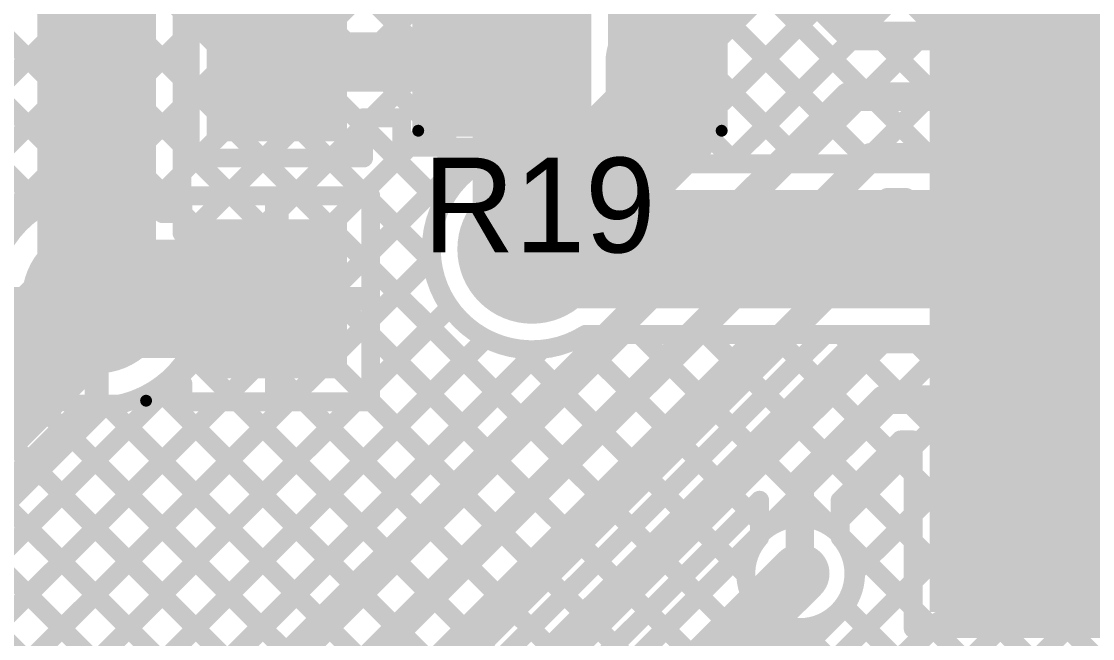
# Model space of a CAD drawing. Header units: millimetres. Extents: x 3.9 to 7.44, y 1.03 to 3.16.
# Drawn here: x 5.1166 to 5.5685, y 2.0745 to 2.3352 of the extents above; entities that cross this region are included whole.
import ezdxf

# ---------------------------------------------------------------- set-up
doc = ezdxf.new("R2010")
doc.units = ezdxf.units.MM
doc.header["$MEASUREMENT"] = 0
for name, color, linetype in [('BottomLayer', 5, 'Continuous'), ('MultiLayer', 9, 'Continuous'), ('TopLayer', 1, 'Continuous'), ('TopOverlay', 2, 'Continuous'), ('TopPaste', 8, 'Continuous'), ('TopSolder', 216, 'Continuous'), ('ViaHoleLayer', 16, 'Continuous')]:
    doc.layers.add(name, color=color, linetype=linetype)

# ---------------------------------------------------------------- blocks, each defined once
blk = doc.blocks.new('PIC16F15355_I_SS_36')
at = {"layer": 'TopLayer'}
for points in [[(-0.10728, 0.1752), (-0.17618, 0.1752), (-0.10728, 0.15748), (-0.17618, 0.15748)], [(0.17618, 0.1752), (0.10728, 0.1752), (0.17618, 0.15748), (0.10728, 0.15748)], [(-0.10728, 0.14961), (-0.17618, 0.14961), (-0.10728, 0.13189), (-0.17618, 0.13189)], [(0.17618, 0.14961), (0.10728, 0.14961), (0.17618, 0.13189), (0.10728, 0.13189)], [(-0.10728, 0.12402), (-0.17618, 0.12402), (-0.10728, 0.1063), (-0.17618, 0.1063)], [(0.17618, 0.12402), (0.10728, 0.12402), (0.17618, 0.1063), (0.10728, 0.1063)], [(-0.10728, 0.09843), (-0.17618, 0.09843), (-0.10728, 0.08071), (-0.17618, 0.08071)], [(0.17618, 0.09843), (0.10728, 0.09843), (0.17618, 0.08071), (0.10728, 0.08071)], [(-0.10728, 0.07283), (-0.17618, 0.07283), (-0.10728, 0.05512), (-0.17618, 0.05512)], [(0.17618, 0.07283), (0.10728, 0.07283), (0.17618, 0.05512), (0.10728, 0.05512)], [(-0.10728, 0.04724), (-0.17618, 0.04724), (-0.10728, 0.02953), (-0.17618, 0.02953)], [(0.17618, 0.04724), (0.10728, 0.04724), (0.17618, 0.02953), (0.10728, 0.02953)], [(-0.10728, 0.02165), (-0.17618, 0.02165), (-0.10728, 0.00394), (-0.17618, 0.00394)], [(0.17618, 0.02165), (0.10728, 0.02165), (0.17618, 0.00394), (0.10728, 0.00394)], [(-0.10728, -0.00394), (-0.17618, -0.00394), (-0.10728, -0.02165), (-0.17618, -0.02165)], [(0.17618, -0.00394), (0.10728, -0.00394), (0.17618, -0.02165), (0.10728, -0.02165)], [(-0.10728, -0.02953), (-0.17618, -0.02953), (-0.10728, -0.04724), (-0.17618, -0.04724)], [(0.17618, -0.02953), (0.10728, -0.02953), (0.17618, -0.04724), (0.10728, -0.04724)], [(-0.10728, -0.05512), (-0.17618, -0.05512), (-0.10728, -0.07283), (-0.17618, -0.07283)], [(0.17618, -0.05512), (0.10728, -0.05512), (0.17618, -0.07283), (0.10728, -0.07283)], [(-0.10728, -0.08071), (-0.17618, -0.08071), (-0.10728, -0.09843), (-0.17618, -0.09843)], [(0.17618, -0.08071), (0.10728, -0.08071), (0.17618, -0.09843), (0.10728, -0.09843)], [(-0.10728, -0.1063), (-0.17618, -0.1063), (-0.10728, -0.12402), (-0.17618, -0.12402)], [(0.17618, -0.1063), (0.10728, -0.1063), (0.17618, -0.12402), (0.10728, -0.12402)], [(-0.10728, -0.13189), (-0.17618, -0.13189), (-0.10728, -0.14961), (-0.17618, -0.14961)], [(0.17618, -0.13189), (0.10728, -0.13189), (0.17618, -0.14961), (0.10728, -0.14961)], [(-0.10728, -0.15748), (-0.17618, -0.15748), (-0.10728, -0.1752), (-0.17618, -0.1752)], [(0.17618, -0.15748), (0.10728, -0.15748), (0.17618, -0.1752), (0.10728, -0.1752)]]:
    blk.add_solid(points, dxfattribs=at)
at = {"layer": 'TopOverlay', "const_width": 0.005}
for points in [[(-0.1, 0.208), (0.096, 0.208)], [(-0.1, -0.208), (0.096, -0.208)]]:
    blk.add_lwpolyline(points, dxfattribs=at)
at = {"layer": 'TopOverlay'}
for points, const_width in [([(-0.10125, 0.208, 1), (-0.09875, 0.208, 1)], 0.0025), ([(0.09475, 0.208, 1), (0.09725, 0.208, 1)], 0.0025), ([(-0.158, 0.188, 1), (-0.166, 0.188, 1)], 0.01), ([(-0.1685, 0.188, 1), (-0.1635, 0.188, 1)], 0.005), ([(-0.1605, 0.188, 1), (-0.1555, 0.188, 1)], 0.005), ([(-0.10125, -0.208, 1), (-0.09875, -0.208, 1)], 0.0025), ([(0.09475, -0.208, 1), (0.09725, -0.208, 1)], 0.0025)]:
    blk.add_lwpolyline(points, format="xyb", close=True, dxfattribs=dict(at, const_width=const_width))
at = {"layer": 'TopPaste'}
for points in [[(-0.10728, 0.1752), (-0.17618, 0.1752), (-0.10728, 0.15748), (-0.17618, 0.15748)], [(0.17618, 0.1752), (0.10728, 0.1752), (0.17618, 0.15748), (0.10728, 0.15748)], [(-0.10728, 0.14961), (-0.17618, 0.14961), (-0.10728, 0.13189), (-0.17618, 0.13189)], [(0.17618, 0.14961), (0.10728, 0.14961), (0.17618, 0.13189), (0.10728, 0.13189)], [(-0.10728, 0.12402), (-0.17618, 0.12402), (-0.10728, 0.1063), (-0.17618, 0.1063)], [(0.17618, 0.12402), (0.10728, 0.12402), (0.17618, 0.1063), (0.10728, 0.1063)], [(-0.10728, 0.09843), (-0.17618, 0.09843), (-0.10728, 0.08071), (-0.17618, 0.08071)], [(0.17618, 0.09843), (0.10728, 0.09843), (0.17618, 0.08071), (0.10728, 0.08071)], [(-0.10728, 0.07283), (-0.17618, 0.07283), (-0.10728, 0.05512), (-0.17618, 0.05512)], [(0.17618, 0.07283), (0.10728, 0.07283), (0.17618, 0.05512), (0.10728, 0.05512)], [(-0.10728, 0.04724), (-0.17618, 0.04724), (-0.10728, 0.02953), (-0.17618, 0.02953)], [(0.17618, 0.04724), (0.10728, 0.04724), (0.17618, 0.02953), (0.10728, 0.02953)], [(-0.10728, 0.02165), (-0.17618, 0.02165), (-0.10728, 0.00394), (-0.17618, 0.00394)], [(0.17618, 0.02165), (0.10728, 0.02165), (0.17618, 0.00394), (0.10728, 0.00394)], [(-0.10728, -0.00394), (-0.17618, -0.00394), (-0.10728, -0.02165), (-0.17618, -0.02165)], [(0.17618, -0.00394), (0.10728, -0.00394), (0.17618, -0.02165), (0.10728, -0.02165)], [(-0.10728, -0.02953), (-0.17618, -0.02953), (-0.10728, -0.04724), (-0.17618, -0.04724)], [(0.17618, -0.02953), (0.10728, -0.02953), (0.17618, -0.04724), (0.10728, -0.04724)], [(-0.10728, -0.05512), (-0.17618, -0.05512), (-0.10728, -0.07283), (-0.17618, -0.07283)], [(0.17618, -0.05512), (0.10728, -0.05512), (0.17618, -0.07283), (0.10728, -0.07283)], [(-0.10728, -0.08071), (-0.17618, -0.08071), (-0.10728, -0.09843), (-0.17618, -0.09843)], [(0.17618, -0.08071), (0.10728, -0.08071), (0.17618, -0.09843), (0.10728, -0.09843)], [(-0.10728, -0.1063), (-0.17618, -0.1063), (-0.10728, -0.12402), (-0.17618, -0.12402)], [(0.17618, -0.1063), (0.10728, -0.1063), (0.17618, -0.12402), (0.10728, -0.12402)], [(-0.10728, -0.13189), (-0.17618, -0.13189), (-0.10728, -0.14961), (-0.17618, -0.14961)], [(0.17618, -0.13189), (0.10728, -0.13189), (0.17618, -0.14961), (0.10728, -0.14961)], [(-0.10728, -0.15748), (-0.17618, -0.15748), (-0.10728, -0.1752), (-0.17618, -0.1752)], [(0.17618, -0.15748), (0.10728, -0.15748), (0.17618, -0.1752), (0.10728, -0.1752)]]:
    blk.add_solid(points, dxfattribs=at)
at = {"layer": 'TopSolder'}
for points in [[(-0.10328, 0.1792), (-0.18018, 0.1792), (-0.10328, 0.15348), (-0.18018, 0.15348)], [(0.18018, 0.1792), (0.10328, 0.1792), (0.18018, 0.15348), (0.10328, 0.15348)], [(-0.10328, 0.15361), (-0.18018, 0.15361), (-0.10328, 0.12789), (-0.18018, 0.12789)], [(0.18018, 0.15361), (0.10328, 0.15361), (0.18018, 0.12789), (0.10328, 0.12789)], [(-0.10328, 0.12802), (-0.18018, 0.12802), (-0.10328, 0.1023), (-0.18018, 0.1023)], [(0.18018, 0.12802), (0.10328, 0.12802), (0.18018, 0.1023), (0.10328, 0.1023)], [(-0.10328, 0.10243), (-0.18018, 0.10243), (-0.10328, 0.07671), (-0.18018, 0.07671)], [(0.18018, 0.10243), (0.10328, 0.10243), (0.18018, 0.07671), (0.10328, 0.07671)], [(-0.10328, 0.07683), (-0.18018, 0.07683), (-0.10328, 0.05112), (-0.18018, 0.05112)], [(0.18018, 0.07683), (0.10328, 0.07683), (0.18018, 0.05112), (0.10328, 0.05112)], [(-0.10328, 0.05124), (-0.18018, 0.05124), (-0.10328, 0.02553), (-0.18018, 0.02553)], [(0.18018, 0.05124), (0.10328, 0.05124), (0.18018, 0.02553), (0.10328, 0.02553)], [(-0.10328, 0.02565), (-0.18018, 0.02565), (-0.10328, -0.00006), (-0.18018, -0.00006)], [(0.18018, 0.02565), (0.10328, 0.02565), (0.18018, -0.00006), (0.10328, -0.00006)], [(-0.10328, 0.00006), (-0.18018, 0.00006), (-0.10328, -0.02565), (-0.18018, -0.02565)], [(0.18018, 0.00006), (0.10328, 0.00006), (0.18018, -0.02565), (0.10328, -0.02565)], [(-0.10328, -0.02553), (-0.18018, -0.02553), (-0.10328, -0.05124), (-0.18018, -0.05124)], [(0.18018, -0.02553), (0.10328, -0.02553), (0.18018, -0.05124), (0.10328, -0.05124)], [(-0.10328, -0.05112), (-0.18018, -0.05112), (-0.10328, -0.07683), (-0.18018, -0.07683)], [(0.18018, -0.05112), (0.10328, -0.05112), (0.18018, -0.07683), (0.10328, -0.07683)], [(-0.10328, -0.07671), (-0.18018, -0.07671), (-0.10328, -0.10243), (-0.18018, -0.10243)], [(0.18018, -0.07671), (0.10328, -0.07671), (0.18018, -0.10243), (0.10328, -0.10243)], [(-0.10328, -0.1023), (-0.18018, -0.1023), (-0.10328, -0.12802), (-0.18018, -0.12802)], [(0.18018, -0.1023), (0.10328, -0.1023), (0.18018, -0.12802), (0.10328, -0.12802)], [(-0.10328, -0.12789), (-0.18018, -0.12789), (-0.10328, -0.15361), (-0.18018, -0.15361)], [(0.18018, -0.12789), (0.10328, -0.12789), (0.18018, -0.15361), (0.10328, -0.15361)], [(-0.10328, -0.15348), (-0.18018, -0.15348), (-0.10328, -0.1792), (-0.18018, -0.1792)], [(0.18018, -0.15348), (0.10328, -0.15348), (0.18018, -0.1792), (0.10328, -0.1792)]]:
    blk.add_solid(points, dxfattribs=at)
blk = doc.blocks.new('LTV_844S_40')
at = {"layer": 'TopLayer'}
for points in [[(0.20276, -0.22047), (0.15157, -0.22047), (0.20276, -0.27953), (0.15157, -0.27953)], [(0.20276, -0.32047), (0.15157, -0.32047), (0.20276, -0.37953), (0.15157, -0.37953)]]:
    blk.add_solid(points, dxfattribs=at)
at = {"layer": 'TopOverlay', "const_width": 0.005}
blk.add_lwpolyline([(-0.112, -0.393), (0.122, -0.393)], dxfattribs=at)
at = {"layer": 'TopOverlay', "const_width": 0.0025}
blk.add_lwpolyline([(0.12075, -0.393, 1), (0.12325, -0.393, 1)], format="xyb", close=True, dxfattribs=at)
at = {"layer": 'TopPaste'}
for points in [[(0.20276, -0.22047), (0.15157, -0.22047), (0.20276, -0.27953), (0.15157, -0.27953)], [(0.20276, -0.32047), (0.15157, -0.32047), (0.20276, -0.37953), (0.15157, -0.37953)]]:
    blk.add_solid(points, dxfattribs=at)
at = {"layer": 'TopSolder'}
for points in [[(0.20676, -0.21647), (0.14757, -0.21647), (0.20676, -0.28353), (0.14757, -0.28353)], [(0.20676, -0.31647), (0.14757, -0.31647), (0.20676, -0.38353), (0.14757, -0.38353)]]:
    blk.add_solid(points, dxfattribs=at)
blk = doc.blocks.new('RES_0805_43')
at = {"layer": 'TopLayer'}
for points in [[(-0.06, -0.025), (-0.02, -0.025), (-0.06, 0.025), (-0.02, 0.025)], [(0.02, -0.025), (0.06, -0.025), (0.02, 0.025), (0.06, 0.025)]]:
    blk.add_solid(points, dxfattribs=at)
at = {"layer": 'TopOverlay', "const_width": 0.005}
for points in [[(0.064, 0.029), (-0.064, 0.029)], [(-0.064, 0.029), (-0.064, -0.029)], [(0.064, 0.029), (0.064, -0.029)], [(0.064, -0.029), (-0.064, -0.029)]]:
    blk.add_lwpolyline(points, dxfattribs=at)
at = {"layer": 'TopOverlay', "const_width": 0.0025}
for points in [[(-0.06525, 0.029, 1), (-0.06275, 0.029, 1)], [(-0.06525, 0.029, 1), (-0.06275, 0.029, 1)], [(0.06275, 0.029, 1), (0.06525, 0.029, 1)], [(0.06275, 0.029, 1), (0.06525, 0.029, 1)], [(-0.06525, -0.029, 1), (-0.06275, -0.029, 1)], [(-0.06525, -0.029, 1), (-0.06275, -0.029, 1)], [(0.06275, -0.029, 1), (0.06525, -0.029, 1)], [(0.06275, -0.029, 1), (0.06525, -0.029, 1)]]:
    blk.add_lwpolyline(points, format="xyb", close=True, dxfattribs=at)
at = {"layer": 'TopPaste'}
for points in [[(-0.06, -0.025), (-0.02, -0.025), (-0.06, 0.025), (-0.02, 0.025)], [(0.02, -0.025), (0.06, -0.025), (0.02, 0.025), (0.06, 0.025)]]:
    blk.add_solid(points, dxfattribs=at)
at = {"layer": 'TopSolder'}
for points in [[(-0.064, -0.029), (-0.016, -0.029), (-0.064, 0.029), (-0.016, 0.029)], [(0.016, -0.029), (0.064, -0.029), (0.016, 0.029), (0.064, 0.029)]]:
    blk.add_solid(points, dxfattribs=at)

msp = doc.modelspace()

# ---------------------------------------------------------------- linework, layer by layer
at = {"layer": 'BottomLayer'}
for points, const_width in [([(5.18433, 2.32762), (5.40421, 2.5475)], 0.008), ([(5.18433, 2.29934), (5.4325, 2.5475)], 0.008), ([(5.18433, 2.29934), (5.4325, 2.5475)], 0.008), ([(5.368, 2.3133), (5.54924, 2.49454)], 0.008), ([(5.368, 2.28501), (5.56339, 2.4804)], 0.008), ([(5.18433, 2.27105), (5.38121, 2.46793)], 0.008), ([(5.38627, 2.275), (5.57753, 2.46626)], 0.008), ([(5.41455, 2.275), (5.59167, 2.45212)], 0.008), ([(5.14833, 2.218), (5.14833, 2.418)], 0.05), ([(5.44284, 2.275), (5.60581, 2.43797)], 0.008), ([(5.45843, 2.43288), (5.58519, 2.30612)], 0.008), ([(5.47112, 2.275), (5.61995, 2.42383)], 0.008), ([(5.19371, 2.41476), (5.296, 2.31247)], 0.008), ([(5.44506, 2.41797), (5.58803, 2.275)], 0.008), ([(5.49941, 2.275), (5.63599, 2.41158)], 0.008), ([(5.42683, 2.40792), (5.55975, 2.275)], 0.008), ([(5.18667, 2.39351), (5.296, 2.28419)], 0.008), ([(5.41269, 2.39378), (5.53146, 2.275)], 0.008), ([(5.18433, 2.24582), (5.18433, 2.39018)], 0.008), ([(5.332, 2.239), (5.332, 2.364)], 0.05), ([(5.39854, 2.37963), (5.50318, 2.275)], 0.008), ([(5.18433, 2.36757), (5.29396, 2.25794)], 0.008), ([(5.296, 2.26158), (5.296, 2.364)], 0.008), ([(5.3844, 2.36549), (5.47489, 2.275)], 0.008), ([(5.18562, 2.24406), (5.296, 2.35444)], 0.008), ([(5.37026, 2.35135), (5.44661, 2.275)], 0.008), ([(5.368, 2.275), (5.368, 2.34909)], 0.008), ([(5.18433, 2.33929), (5.28982, 2.23379)], 0.008), ([(5.52769, 2.275), (5.59261, 2.33991)], 0.008), ([(5.19348, 2.22363), (5.296, 2.32615)], 0.008), ([(5.368, 2.32532), (5.41832, 2.275)], 0.008), ([(5.18433, 2.311), (5.40255, 2.09278)], 0.008), ([(5.55598, 2.275), (5.5855, 2.30453)], 0.008), ([(5.00963, 2.0115), (5.296, 2.29787)], 0.008), ([(5.368, 2.29704), (5.39004, 2.275)], 0.008), ([(5.18433, 2.28272), (5.38841, 2.07864)], 0.008), ([(5.368, 2.275), (5.60657, 2.275)], 0.008), ([(5.03792, 2.0115), (5.296, 2.26958)], 0.008), ([(5.332, 2.239), (5.865, 2.239)], 0.05), ([(5.18433, 2.25444), (5.37427, 2.0645)], 0.008), ([(4.977, 2.049), (5.146, 2.218)], 0.05), ([(5.14717, 2.21683), (5.14833, 2.218)], 0.05), ([(5.0662, 2.0115), (5.28969, 2.23499)], 0.008), ([(5.10683, 2.218), (5.14833, 2.218)], 0.01), ([(5.14833, 2.218), (5.18983, 2.218)], 0.01), ([(5.14833, 2.1765), (5.14833, 2.218)], 0.01), ([(5.19381, 2.21667), (5.36012, 2.05036)], 0.008), ([(5.09449, 2.0115), (5.29736, 2.21438)], 0.008), ([(5.17934, 2.0115), (5.37084, 2.203)], 0.008), ([(5.20762, 2.0115), (5.39912, 2.203)], 0.008), ([(5.23378, 2.00937), (5.42741, 2.203)], 0.008), ([(5.23848, 1.9575), (5.48398, 2.203)], 0.008), ([(5.24672, 1.99402), (5.45569, 2.203)], 0.008), ([(5.26676, 1.9575), (5.51226, 2.203)], 0.008), ([(5.28136, 1.88724), (5.59711, 2.203)], 0.008), ([(5.35458, 2.203), (5.865, 2.203)], 0.008), ([(5.37719, 2.203), (5.46071, 2.11947)], 0.008), ([(5.40547, 2.203), (5.52297, 2.0855)], 0.008), ([(5.43376, 2.203), (5.55126, 2.0855)], 0.008), ([(5.45866, 2.12112), (5.54054, 2.203)], 0.008), ([(5.46204, 2.203), (5.57954, 2.0855)], 0.008), ([(5.46849, 2.10266), (5.56883, 2.203)], 0.008), ([(5.49032, 2.203), (5.60782, 2.0855)], 0.008), ([(5.50534, 2.08294), (5.6254, 2.203)], 0.008), ([(5.51861, 2.203), (5.63611, 2.0855)], 0.008), ([(5.53618, 2.0855), (5.65368, 2.203)], 0.008), ([(5.54689, 2.203), (5.66439, 2.0855)], 0.008), ([(5.56447, 2.0855), (5.68197, 2.203)], 0.008), ([(5.12277, 2.0115), (5.31251, 2.20124)], 0.008), ([(5.32679, 2.19682), (5.41669, 2.10693)], 0.008), ([(5.35094, 2.20096), (5.43102, 2.12089)], 0.008), ([(5.15105, 2.0115), (5.33627, 2.19672)], 0.008), ([(5.18744, 2.19476), (5.34598, 2.03622)], 0.008), ([(5.17369, 2.18023), (5.33184, 2.02207)], 0.008), ([(5.0025, 2.02359), (5.15153, 2.17262)], 0.008), ([(5.1529, 2.17273), (5.3177, 2.00793)], 0.008), ([(5.13813, 2.15922), (5.30356, 1.99379)], 0.008), ([(5.12399, 2.14507), (5.28941, 1.97965)], 0.008), ([(5.10984, 2.13093), (5.23007, 2.0107)], 0.008), ([(5.0957, 2.11679), (5.20099, 2.0115)], 0.008), ([(5.26727, 1.9575), (5.42838, 2.11862)], 0.008), ([(5.46247, 2.11771), (5.50051, 2.07967)], 0.008), ([(5.277, 1.934), (5.445, 2.102)], 0.025), ([(5.08156, 2.10265), (5.17271, 2.0115)], 0.008), ([(5.29363, 1.9174), (5.46162, 2.08538)], 0.008), ([(5.46389, 2.08802), (5.48633, 2.06557)], 0.008), ([(5.516, 2.0855), (5.701, 2.0855)], 0.008), ([(5.09948, 1.67871), (5.49937, 2.0786)], 0.008), ([(5.44993, 2.07369), (5.47219, 2.05143)], 0.008)]:
    msp.add_lwpolyline(points, dxfattribs=dict(at, const_width=const_width))
for points, const_width in [([(5.18233, 2.32762, 1), (5.18633, 2.32762, 1)], 0.004), ([(5.294, 2.32615, 1), (5.298, 2.32615, 1)], 0.004), ([(5.366, 2.32532, 1), (5.37, 2.32532, 1)], 0.004), ([(5.18233, 2.311, 1), (5.18633, 2.311, 1)], 0.004), ([(5.294, 2.31247, 1), (5.298, 2.31247, 1)], 0.004), ([(5.366, 2.3133, 1), (5.37, 2.3133, 1)], 0.004), ([(5.18233, 2.29934, 1), (5.18633, 2.29934, 1)], 0.004), ([(5.18233, 2.29934, 1), (5.18633, 2.29934, 1)], 0.004), ([(5.294, 2.29787, 1), (5.298, 2.29787, 1)], 0.004), ([(5.366, 2.29704, 1), (5.37, 2.29704, 1)], 0.004), ([(5.18233, 2.28272, 1), (5.18633, 2.28272, 1)], 0.004), ([(5.294, 2.28419, 1), (5.298, 2.28419, 1)], 0.004), ([(5.366, 2.28501, 1), (5.37, 2.28501, 1)], 0.004), ([(5.366, 2.275, 1), (5.37, 2.275, 1)], 0.004), ([(5.366, 2.275, 1), (5.37, 2.275, 1)], 0.004), ([(5.38427, 2.275, 1), (5.38827, 2.275, 1)], 0.004), ([(5.38804, 2.275, 1), (5.39204, 2.275, 1)], 0.004), ([(5.41255, 2.275, 1), (5.41655, 2.275, 1)], 0.004), ([(5.41632, 2.275, 1), (5.42032, 2.275, 1)], 0.004), ([(5.44084, 2.275, 1), (5.44484, 2.275, 1)], 0.004), ([(5.44461, 2.275, 1), (5.44861, 2.275, 1)], 0.004), ([(5.46912, 2.275, 1), (5.47312, 2.275, 1)], 0.004), ([(5.47289, 2.275, 1), (5.47689, 2.275, 1)], 0.004), ([(5.49741, 2.275, 1), (5.50141, 2.275, 1)], 0.004), ([(5.50118, 2.275, 1), (5.50518, 2.275, 1)], 0.004), ([(5.52569, 2.275, 1), (5.52969, 2.275, 1)], 0.004), ([(5.52946, 2.275, 1), (5.53346, 2.275, 1)], 0.004), ([(5.55398, 2.275, 1), (5.55798, 2.275, 1)], 0.004), ([(5.55775, 2.275, 1), (5.56175, 2.275, 1)], 0.004), ([(5.18233, 2.27105, 1), (5.18633, 2.27105, 1)], 0.004), ([(5.294, 2.26958, 1), (5.298, 2.26958, 1)], 0.004), ([(5.31625, 2.239, 1), (5.34775, 2.239, 1)], 0.0315), ([(5.294, 2.26158, 1), (5.298, 2.26158, 1)], 0.004), ([(5.294, 2.26158, 1), (5.298, 2.26158, 1)], 0.004), ([(5.29196, 2.25794, 1), (5.29596, 2.25794, 1)], 0.004), ([(5.3195, 2.239, 1), (5.3445, 2.239, 1)], 0.025), ([(5.3195, 2.239, 1), (5.3445, 2.239, 1)], 0.025), ([(5.18233, 2.25444, 1), (5.18633, 2.25444, 1)], 0.004), ([(5.13258, 2.218, 1), (5.16408, 2.218, 1)], 0.0315), ([(5.18233, 2.24582, 1), (5.18633, 2.24582, 1)], 0.004), ([(5.18233, 2.24582, 1), (5.18633, 2.24582, 1)], 0.004), ([(5.18362, 2.24406, 1), (5.18762, 2.24406, 1)], 0.004), ([(5.1335, 2.218, 1), (5.1585, 2.218, 1)], 0.025), ([(5.13467, 2.21683, 1), (5.15967, 2.21683, 1)], 0.025), ([(5.13583, 2.218, 1), (5.16083, 2.218, 1)], 0.025), ([(5.13583, 2.218, 1), (5.16083, 2.218, 1)], 0.025), ([(5.28769, 2.23499, 1), (5.29169, 2.23499, 1)], 0.004), ([(5.28782, 2.23379, 1), (5.29182, 2.23379, 1)], 0.004), ([(5.19148, 2.22363, 1), (5.19548, 2.22363, 1)], 0.004), ([(5.14583, 2.218, 1), (5.15083, 2.218, 1)], 0.005), ([(5.14583, 2.218, 1), (5.15083, 2.218, 1)], 0.005), ([(5.14583, 2.218, 1), (5.15083, 2.218, 1)], 0.005), ([(5.18733, 2.218, 1), (5.19233, 2.218, 1)], 0.005), ([(5.19181, 2.21667, 1), (5.19581, 2.21667, 1)], 0.004), ([(5.19183, 2.218, 1), (5.19583, 2.218, 1)], 0.004), ([(5.19183, 2.218, 1), (5.19583, 2.218, 1)], 0.004), ([(5.29536, 2.21438, 1), (5.29936, 2.21438, 1)], 0.004), ([(5.35258, 2.203, 1), (5.35658, 2.203, 1)], 0.004), ([(5.35258, 2.203, 1), (5.35658, 2.203, 1)], 0.004), ([(5.36884, 2.203, 1), (5.37284, 2.203, 1)], 0.004), ([(5.37519, 2.203, 1), (5.37919, 2.203, 1)], 0.004), ([(5.39712, 2.203, 1), (5.40112, 2.203, 1)], 0.004), ([(5.40347, 2.203, 1), (5.40747, 2.203, 1)], 0.004), ([(5.42541, 2.203, 1), (5.42941, 2.203, 1)], 0.004), ([(5.43176, 2.203, 1), (5.43576, 2.203, 1)], 0.004), ([(5.45369, 2.203, 1), (5.45769, 2.203, 1)], 0.004), ([(5.46004, 2.203, 1), (5.46404, 2.203, 1)], 0.004), ([(5.48198, 2.203, 1), (5.48598, 2.203, 1)], 0.004), ([(5.48832, 2.203, 1), (5.49232, 2.203, 1)], 0.004), ([(5.51026, 2.203, 1), (5.51426, 2.203, 1)], 0.004), ([(5.51661, 2.203, 1), (5.52061, 2.203, 1)], 0.004), ([(5.53854, 2.203, 1), (5.54254, 2.203, 1)], 0.004), ([(5.54489, 2.203, 1), (5.54889, 2.203, 1)], 0.004), ([(5.56683, 2.203, 1), (5.57083, 2.203, 1)], 0.004), ([(5.31051, 2.20124, 1), (5.31451, 2.20124, 1)], 0.004), ([(5.32479, 2.19682, 1), (5.32879, 2.19682, 1)], 0.004), ([(5.34894, 2.20096, 1), (5.35294, 2.20096, 1)], 0.004), ([(5.18544, 2.19476, 1), (5.18944, 2.19476, 1)], 0.004), ([(5.33427, 2.19672, 1), (5.33827, 2.19672, 1)], 0.004), ([(5.17169, 2.18023, 1), (5.17569, 2.18023, 1)], 0.004), ([(5.14583, 2.1765, 1), (5.15083, 2.1765, 1)], 0.005), ([(5.14953, 2.17262, 1), (5.15353, 2.17262, 1)], 0.004), ([(5.14953, 2.17262, 1), (5.15353, 2.17262, 1)], 0.004), ([(5.1509, 2.17273, 1), (5.1549, 2.17273, 1)], 0.004), ([(5.13613, 2.15922, 1), (5.14013, 2.15922, 1)], 0.004), ([(5.12199, 2.14507, 1), (5.12599, 2.14507, 1)], 0.004), ([(5.42902, 2.12089, 1), (5.43302, 2.12089, 1)], 0.004), ([(5.45666, 2.12112, 1), (5.46066, 2.12112, 1)], 0.004), ([(5.42638, 2.11862, 1), (5.43038, 2.11862, 1)], 0.004), ([(5.42638, 2.11862, 1), (5.43038, 2.11862, 1)], 0.004), ([(5.45871, 2.11947, 1), (5.46271, 2.11947, 1)], 0.004), ([(5.46047, 2.11771, 1), (5.46447, 2.11771, 1)], 0.004), ([(5.41469, 2.10693, 1), (5.41869, 2.10693, 1)], 0.004), ([(5.43875, 2.102, 1), (5.45125, 2.102, 1)], 0.0125), ([(5.43909, 2.102, 1), (5.45091, 2.102, 1)], 0.01181), ([(5.46649, 2.10266, 1), (5.47049, 2.10266, 1)], 0.004), ([(5.4665, 2.102, 1), (5.4705, 2.102, 1)], 0.004), ([(5.4665, 2.102, 1), (5.4705, 2.102, 1)], 0.004), ([(5.40055, 2.09278, 1), (5.40455, 2.09278, 1)], 0.004), ([(5.45962, 2.08538, 1), (5.46362, 2.08538, 1)], 0.004), ([(5.45962, 2.08538, 1), (5.46362, 2.08538, 1)], 0.004), ([(5.46189, 2.08802, 1), (5.46589, 2.08802, 1)], 0.004), ([(5.514, 2.0855, 1), (5.518, 2.0855, 1)], 0.004), ([(5.514, 2.0855, 1), (5.518, 2.0855, 1)], 0.004), ([(5.514, 2.0855, 1), (5.518, 2.0855, 1)], 0.004), ([(5.52097, 2.0855, 1), (5.52497, 2.0855, 1)], 0.004), ([(5.53418, 2.0855, 1), (5.53818, 2.0855, 1)], 0.004), ([(5.54926, 2.0855, 1), (5.55326, 2.0855, 1)], 0.004), ([(5.56247, 2.0855, 1), (5.56647, 2.0855, 1)], 0.004), ([(5.49851, 2.07967, 1), (5.50251, 2.07967, 1)], 0.004), ([(5.50334, 2.08294, 1), (5.50734, 2.08294, 1)], 0.004), ([(5.38641, 2.07864, 1), (5.39041, 2.07864, 1)], 0.004), ([(5.49737, 2.0786, 1), (5.50137, 2.0786, 1)], 0.004), ([(5.49737, 2.0786, 1), (5.50137, 2.0786, 1)], 0.004), ([(5.49738, 2.07862, 1), (5.50138, 2.07862, 1)], 0.004), ([(5.44793, 2.07369, 1), (5.45193, 2.07369, 1)], 0.004)]:
    msp.add_lwpolyline(points, format="xyb", close=True, dxfattribs=dict(at, const_width=const_width))
at = {"layer": 'BottomLayer', "const_width": 0.008}
for points in [[(5.35458, 2.203, -0.796836), (5.296, 2.26158)], [(5.18433, 2.24582, -0.165975), (5.19383, 2.218)], [(5.19383, 2.218, -0.393761), (5.15153, 2.17262)], [(5.42838, 2.11862, -0.668179), (5.4685, 2.102)], [(5.4685, 2.102, -0.198912), (5.46162, 2.08538)], [(5.49937, 2.0786, -0.199188), (5.516, 2.0855)], [(5.49938, 2.07862, -0.198912), (5.516, 2.0855)]]:
    msp.add_lwpolyline(points, format="xyb", dxfattribs=at)
at = {"layer": 'MultiLayer'}
for points, const_width in [([(5.31625, 2.239, 1), (5.34775, 2.239, 1)], 0.0315), ([(5.13258, 2.218, 1), (5.16408, 2.218, 1)], 0.0315), ([(5.43909, 2.102, 1), (5.45091, 2.102, 1)], 0.01181)]:
    msp.add_lwpolyline(points, format="xyb", close=True, dxfattribs=dict(at, const_width=const_width))
at = {"layer": 'TopLayer'}
for points, const_width in [([(4.90659, 2.58874), (5.18774, 2.30759)], 0.008), ([(4.88958, 2.57747), (5.18774, 2.27931)], 0.008), ([(4.90659, 2.53218), (5.18474, 2.25403)], 0.008), ([(4.90659, 2.50389), (5.147, 2.26348)], 0.008), ([(4.90472, 2.47747), (5.12509, 2.25711)], 0.008), ([(4.90659, 2.39075), (5.21765, 2.07969)], 0.008), ([(4.92414, 2.124), (5.18214, 2.382)], 0.008), ([(4.89159, 2.37747), (5.20351, 2.06555)], 0.008), ([(4.95243, 2.124), (5.2029, 2.37447)], 0.008), ([(5.15103, 2.37258), (5.18774, 2.33588)], 0.008), ([(5.428, 2.368), (5.46702, 2.32898)], 0.012), ([(5.308, 2.318), (5.308, 2.351)], 0.025), ([(5.18774, 2.27747), (5.18774, 2.35853)], 0.008), ([(5.388, 2.295), (5.388, 2.318)], 0.05), ([(4.90659, 2.33419), (5.18937, 2.05141)], 0.008), ([(4.956, 2.09929), (5.18774, 2.33103)], 0.008), ([(5.46702, 2.32898), (5.53827, 2.32898)], 0.012), ([(5.22433, 2.318), (5.308, 2.318)], 0.025), ([(5.332, 2.239), (5.388, 2.295)], 0.05), ([(4.90659, 2.3059), (5.17522, 2.03727)], 0.008), ([(5.13907, 1.97707), (5.46539, 2.30339)], 0.012), ([(5.46539, 2.30339), (5.53827, 2.30339)], 0.012), ([(5.14849, 2.2635), (5.18774, 2.30274)], 0.008), ([(5.14849, 2.2635), (5.18774, 2.30274)], 0.008), ([(5.26092, 2.29107), (5.26435, 2.2945)], 0.008), ([(5.26092, 2.27747), (5.26092, 2.2945)], 0.008), ([(5.26092, 2.2945), (5.277, 2.2945)], 0.008), ([(5.277, 2.282), (5.277, 2.2945)], 0.008), ([(5.26092, 2.29098), (5.29396, 2.25794)], 0.008), ([(4.95769, 1.76069), (5.4748, 2.2778)], 0.012), ([(5.25966, 2.26153), (5.28013, 2.282)], 0.008), ([(5.26392, 2.2375), (5.30842, 2.282)], 0.008), ([(5.277, 2.282), (5.32409, 2.282)], 0.008), ([(5.29819, 2.282), (5.3069, 2.27329)], 0.008), ([(5.4748, 2.2778), (5.53827, 2.2778)], 0.012), ([(4.90659, 2.27762), (5.16108, 2.02312)], 0.008), ([(5.17083, 2.25755), (5.19075, 2.27747)], 0.008), ([(5.18774, 2.27747), (5.26092, 2.27747)], 0.008), ([(5.18958, 2.27747), (5.20552, 2.26153)], 0.008), ([(5.20309, 2.26153), (5.21904, 2.27747)], 0.008), ([(5.21786, 2.27747), (5.23381, 2.26153)], 0.008), ([(5.23138, 2.26153), (5.24732, 2.27747)], 0.008), ([(5.24615, 2.27747), (5.26209, 2.26153)], 0.008), ([(5.14833, 2.218), (5.14833, 2.2595)], 0.01), ([(5.18474, 2.26153), (5.26392, 2.26153)], 0.008), ([(5.18474, 2.254), (5.18474, 2.26153)], 0.008), ([(5.26392, 2.17447), (5.26392, 2.26153)], 0.008), ([(5.46466, 2.24361), (5.48184, 2.2608)], 0.008), ([(5.46802, 2.24361), (5.4852, 2.2608)], 0.008), ([(5.48184, 2.2608), (5.48982, 2.2608)], 0.008), ([(5.48982, 2.24361), (5.48982, 2.2608)], 0.008), ([(5.22433, 2.218), (5.22433, 2.25753)], 0.01), ([(5.26392, 2.2597), (5.28982, 2.23379)], 0.008), ([(5.17615, 2.254), (5.18474, 2.254)], 0.008), ([(5.49382, 2.2522), (5.53827, 2.2522)], 0.01), ([(5.53827, 2.2522), (5.6022, 2.2522)], 0.012), ([(5.47133, 2.25028), (5.47799, 2.24361)], 0.008), ([(5.46466, 2.24361), (5.48982, 2.24361)], 0.008), ([(5.14833, 2.218), (5.22433, 2.218)], 0.05), ([(5.22433, 2.218), (5.22433, 2.218)], 0.05), ([(5.26392, 2.20922), (5.28969, 2.23499)], 0.008), ([(5.224, 1.988), (5.46261, 2.22661)], 0.012), ([(5.26392, 2.23141), (5.31665, 2.17869)], 0.008), ([(5.46261, 2.22661), (5.53827, 2.22661)], 0.012), ([(5.10683, 2.218), (5.14833, 2.218)], 0.01), ([(5.14833, 2.1765), (5.14833, 2.218)], 0.01), ([(5.22433, 2.17847), (5.22433, 2.218)], 0.01), ([(5.22433, 2.218), (5.25992, 2.218)], 0.01), ([(5.26392, 2.18094), (5.29736, 2.21438)], 0.008), ([(5.259, 1.988), (5.47202, 2.20102)], 0.012), ([(5.26392, 2.20313), (5.3025, 2.16455)], 0.008), ([(5.47202, 2.20102), (5.53827, 2.20102)], 0.012), ([(5.10534, 1.99406), (5.31251, 2.20124)], 0.008), ([(5.32679, 2.19682), (5.33079, 2.19283)], 0.008), ([(5.13202, 1.99406), (5.33454, 2.19658)], 0.008), ([(4.95691, 2.01534), (5.12227, 2.18071)], 0.008), ([(4.9922, 1.99406), (5.18013, 2.182)], 0.008), ([(5.17369, 2.18023), (5.24594, 2.10798)], 0.008), ([(5.17615, 2.182), (5.18474, 2.182)], 0.008), ([(5.18474, 2.17447), (5.18474, 2.182)], 0.008), ([(5.25746, 2.17447), (5.26392, 2.18094)], 0.008), ([(5.02048, 1.99406), (5.20089, 2.17447)], 0.008), ([(5.04877, 1.99406), (5.22917, 2.17447)], 0.008), ([(5.07705, 1.99406), (5.25746, 2.17447)], 0.008), ([(5.18474, 2.17447), (5.26392, 2.17447)], 0.008), ([(5.20772, 2.17447), (5.26008, 2.12212)], 0.008), ([(5.23601, 2.17447), (5.27422, 2.13626)], 0.008), ([(5.26392, 2.17484), (5.28836, 2.1504)], 0.008), ([(5.445, 2.14), (5.48043, 2.17543)], 0.012), ([(5.48043, 2.17543), (5.53827, 2.17543)], 0.012), ([(4.96391, 1.99406), (5.1427, 2.17285)], 0.008), ([(5.1529, 2.17273), (5.23179, 2.09384)], 0.008), ([(5.462, 2.13296), (5.48747, 2.15843)], 0.008), ([(5.48747, 2.15843), (5.49282, 2.15843)], 0.008), ([(5.462, 2.12446), (5.49282, 2.15527)], 0.008), ([(5.4829, 2.15386), (5.49282, 2.14394)], 0.008), ([(5.49282, 2.14411), (5.49282, 2.15557)], 0.008), ([(5.49282, 2.12998), (5.49282, 2.14411)], 0.008), ([(5.49282, 2.12998), (5.49282, 2.14411)], 0.008), ([(5.445, 2.102), (5.445, 2.14)], 0.012), ([(5.46876, 2.13971), (5.49282, 2.11565)], 0.008), ([(5.276, 1.98096), (5.428, 2.13296)], 0.008), ([(5.428, 2.11721), (5.428, 2.13296)], 0.008), ([(5.462, 2.11721), (5.462, 2.13296)], 0.008), ([(5.49282, 2.11852), (5.49282, 2.12998)], 0.008), ([(5.42347, 2.12843), (5.428, 2.1239)], 0.008), ([(5.46781, 2.10198), (5.49282, 2.12699)], 0.008), ([(5.276, 1.96674), (5.428, 2.11874)], 0.008), ([(5.462, 2.11819), (5.49282, 2.08737)], 0.008), ([(5.49282, 2.10439), (5.49282, 2.11852)], 0.008), ([(5.49282, 2.10439), (5.49282, 2.11852)], 0.008), ([(5.40933, 2.11429), (5.4222, 2.10142)], 0.008), ([(5.49282, 2.0788), (5.49282, 2.10439)], 0.008), ([(5.28081, 1.88669), (5.49282, 2.09871)], 0.008), ([(5.39519, 2.10015), (5.5735, 1.92183)], 0.008), ([(5.276, 1.93846), (5.42637, 2.08883)], 0.008), ([(5.46339, 2.08851), (5.5735, 1.9784)], 0.008), ([(5.38105, 2.086), (5.56841, 1.89864)], 0.008), ([(5.09401, 1.64333), (5.52948, 2.0788)], 0.008), ([(5.09401, 1.61504), (5.55777, 2.0788)], 0.008), ([(5.09401, 1.67161), (5.5012, 2.0788)], 0.008), ([(5.276, 1.91017), (5.44502, 2.07919)], 0.008), ([(5.44442, 2.0792), (5.5735, 1.95012)], 0.008), ([(5.49282, 2.0788), (5.5735, 2.0788)], 0.008), ([(5.50138, 2.0788), (5.5735, 2.00669)], 0.008), ([(5.52967, 2.0788), (5.5735, 2.03497)], 0.008), ([(5.55795, 2.0788), (5.5735, 2.06326)], 0.008), ([(5.3669, 2.07186), (5.55427, 1.8845)], 0.008)]:
    msp.add_lwpolyline(points, dxfattribs=dict(at, const_width=const_width))
for points, const_width in [([(5.3755, 2.318, 1), (5.4005, 2.318, 1)], 0.025), ([(5.18574, 2.33588, 1), (5.18974, 2.33588, 1)], 0.004), ([(5.18574, 2.33103, 1), (5.18974, 2.33103, 1)], 0.004), ([(5.46402, 2.32898, 1), (5.47002, 2.32898, 1)], 0.006), ([(5.46402, 2.32898, 1), (5.47002, 2.32898, 1)], 0.006), ([(5.53527, 2.32898, 1), (5.54127, 2.32898, 1)], 0.006), ([(5.21808, 2.318, 1), (5.23058, 2.318, 1)], 0.0125), ([(5.30175, 2.318, 1), (5.31425, 2.318, 1)], 0.0125), ([(5.30175, 2.318, 1), (5.31425, 2.318, 1)], 0.0125), ([(5.3755, 2.295, 1), (5.4005, 2.295, 1)], 0.025), ([(5.3755, 2.295, 1), (5.4005, 2.295, 1)], 0.025), ([(5.18574, 2.30759, 1), (5.18974, 2.30759, 1)], 0.004), ([(5.46239, 2.30339, 1), (5.46839, 2.30339, 1)], 0.006), ([(5.46239, 2.30339, 1), (5.46839, 2.30339, 1)], 0.006), ([(5.53527, 2.30339, 1), (5.54127, 2.30339, 1)], 0.006), ([(5.18574, 2.30274, 1), (5.18974, 2.30274, 1)], 0.004), ([(5.18574, 2.30274, 1), (5.18974, 2.30274, 1)], 0.004), ([(5.25892, 2.2945, 1), (5.26292, 2.2945, 1)], 0.004), ([(5.25892, 2.2945, 1), (5.26292, 2.2945, 1)], 0.004), ([(5.26235, 2.2945, 1), (5.26635, 2.2945, 1)], 0.004), ([(5.275, 2.2945, 1), (5.279, 2.2945, 1)], 0.004), ([(5.275, 2.2945, 1), (5.279, 2.2945, 1)], 0.004), ([(5.25892, 2.29107, 1), (5.26292, 2.29107, 1)], 0.004), ([(5.25892, 2.29098, 1), (5.26292, 2.29098, 1)], 0.004), ([(5.18574, 2.27931, 1), (5.18974, 2.27931, 1)], 0.004), ([(5.275, 2.282, 1), (5.279, 2.282, 1)], 0.004), ([(5.275, 2.282, 1), (5.279, 2.282, 1)], 0.004), ([(5.27813, 2.282, 1), (5.28213, 2.282, 1)], 0.004), ([(5.29619, 2.282, 1), (5.30019, 2.282, 1)], 0.004), ([(5.30642, 2.282, 1), (5.31042, 2.282, 1)], 0.004), ([(5.32051, 2.28042, 1), (5.32451, 2.28042, 1)], 0.004), ([(5.32209, 2.282, 1), (5.32609, 2.282, 1)], 0.004), ([(5.4718, 2.2778, 1), (5.4778, 2.2778, 1)], 0.006), ([(5.4718, 2.2778, 1), (5.4778, 2.2778, 1)], 0.006), ([(5.53527, 2.2778, 1), (5.54127, 2.2778, 1)], 0.006), ([(5.18574, 2.27747, 1), (5.18974, 2.27747, 1)], 0.004), ([(5.18574, 2.27747, 1), (5.18974, 2.27747, 1)], 0.004), ([(5.18758, 2.27747, 1), (5.19158, 2.27747, 1)], 0.004), ([(5.18875, 2.27747, 1), (5.19275, 2.27747, 1)], 0.004), ([(5.21586, 2.27747, 1), (5.21986, 2.27747, 1)], 0.004), ([(5.21704, 2.27747, 1), (5.22104, 2.27747, 1)], 0.004), ([(5.24415, 2.27747, 1), (5.24815, 2.27747, 1)], 0.004), ([(5.24532, 2.27747, 1), (5.24932, 2.27747, 1)], 0.004), ([(5.25892, 2.27747, 1), (5.26292, 2.27747, 1)], 0.004), ([(5.25892, 2.27747, 1), (5.26292, 2.27747, 1)], 0.004), ([(5.3049, 2.27329, 1), (5.3089, 2.27329, 1)], 0.004), ([(5.31625, 2.239, 1), (5.34775, 2.239, 1)], 0.0315), ([(5.145, 2.26348, 1), (5.149, 2.26348, 1)], 0.004), ([(5.14583, 2.2595, 1), (5.15083, 2.2595, 1)], 0.005), ([(5.14649, 2.2635, 1), (5.15049, 2.2635, 1)], 0.004), ([(5.14649, 2.2635, 1), (5.15049, 2.2635, 1)], 0.004), ([(5.18274, 2.26153, 1), (5.18674, 2.26153, 1)], 0.004), ([(5.18274, 2.26153, 1), (5.18674, 2.26153, 1)], 0.004), ([(5.20109, 2.26153, 1), (5.20509, 2.26153, 1)], 0.004), ([(5.20352, 2.26153, 1), (5.20752, 2.26153, 1)], 0.004), ([(5.22938, 2.26153, 1), (5.23338, 2.26153, 1)], 0.004), ([(5.23181, 2.26153, 1), (5.23581, 2.26153, 1)], 0.004), ([(5.25766, 2.26153, 1), (5.26166, 2.26153, 1)], 0.004), ([(5.26009, 2.26153, 1), (5.26409, 2.26153, 1)], 0.004), ([(5.26192, 2.26153, 1), (5.26592, 2.26153, 1)], 0.004), ([(5.26192, 2.26153, 1), (5.26592, 2.26153, 1)], 0.004), ([(5.47984, 2.2608, 1), (5.48384, 2.2608, 1)], 0.004), ([(5.47984, 2.2608, 1), (5.48384, 2.2608, 1)], 0.004), ([(5.4832, 2.2608, 1), (5.4872, 2.2608, 1)], 0.004), ([(5.48782, 2.2608, 1), (5.49182, 2.2608, 1)], 0.004), ([(5.48782, 2.2608, 1), (5.49182, 2.2608, 1)], 0.004), ([(5.12309, 2.25711, 1), (5.12709, 2.25711, 1)], 0.004), ([(5.16883, 2.25755, 1), (5.17283, 2.25755, 1)], 0.004), ([(5.22183, 2.25753, 1), (5.22683, 2.25753, 1)], 0.005), ([(5.26192, 2.2597, 1), (5.26592, 2.2597, 1)], 0.004), ([(5.29196, 2.25794, 1), (5.29596, 2.25794, 1)], 0.004), ([(5.3195, 2.239, 1), (5.3445, 2.239, 1)], 0.025), ([(5.17415, 2.254, 1), (5.17815, 2.254, 1)], 0.004), ([(5.17415, 2.254, 1), (5.17815, 2.254, 1)], 0.004), ([(5.18274, 2.25403, 1), (5.18674, 2.25403, 1)], 0.004), ([(5.18274, 2.254, 1), (5.18674, 2.254, 1)], 0.004), ([(5.18274, 2.254, 1), (5.18674, 2.254, 1)], 0.004), ([(5.49132, 2.2522, 1), (5.49632, 2.2522, 1)], 0.005), ([(5.53527, 2.2522, 1), (5.54127, 2.2522, 1)], 0.006), ([(5.53577, 2.2522, 1), (5.54077, 2.2522, 1)], 0.005), ([(5.46933, 2.25028, 1), (5.47333, 2.25028, 1)], 0.004), ([(5.13258, 2.218, 1), (5.16408, 2.218, 1)], 0.0315), ([(5.46266, 2.24361, 1), (5.46666, 2.24361, 1)], 0.004), ([(5.46266, 2.24361, 1), (5.46666, 2.24361, 1)], 0.004), ([(5.46602, 2.24361, 1), (5.47002, 2.24361, 1)], 0.004), ([(5.47599, 2.24361, 1), (5.47999, 2.24361, 1)], 0.004), ([(5.48782, 2.24361, 1), (5.49182, 2.24361, 1)], 0.004), ([(5.48782, 2.24361, 1), (5.49182, 2.24361, 1)], 0.004), ([(5.13583, 2.218, 1), (5.16083, 2.218, 1)], 0.025), ([(5.21183, 2.218, 1), (5.23683, 2.218, 1)], 0.025), ([(5.21183, 2.218, 1), (5.23683, 2.218, 1)], 0.025), ([(5.21183, 2.218, 1), (5.23683, 2.218, 1)], 0.025), ([(5.26192, 2.2375, 1), (5.26592, 2.2375, 1)], 0.004), ([(5.28769, 2.23499, 1), (5.29169, 2.23499, 1)], 0.004), ([(5.28782, 2.23379, 1), (5.29182, 2.23379, 1)], 0.004), ([(5.26192, 2.23141, 1), (5.26592, 2.23141, 1)], 0.004), ([(5.45961, 2.22661, 1), (5.46561, 2.22661, 1)], 0.006), ([(5.45961, 2.22661, 1), (5.46561, 2.22661, 1)], 0.006), ([(5.53527, 2.22661, 1), (5.54127, 2.22661, 1)], 0.006), ([(5.14583, 2.218, 1), (5.15083, 2.218, 1)], 0.005), ([(5.14583, 2.218, 1), (5.15083, 2.218, 1)], 0.005), ([(5.14583, 2.218, 1), (5.15083, 2.218, 1)], 0.005), ([(5.22183, 2.218, 1), (5.22683, 2.218, 1)], 0.005), ([(5.22183, 2.218, 1), (5.22683, 2.218, 1)], 0.005), ([(5.22183, 2.218, 1), (5.22683, 2.218, 1)], 0.005), ([(5.25742, 2.218, 1), (5.26242, 2.218, 1)], 0.005), ([(5.29536, 2.21438, 1), (5.29936, 2.21438, 1)], 0.004), ([(5.26192, 2.20922, 1), (5.26592, 2.20922, 1)], 0.004), ([(5.26192, 2.20313, 1), (5.26592, 2.20313, 1)], 0.004), ([(5.46902, 2.20102, 1), (5.47502, 2.20102, 1)], 0.006), ([(5.46902, 2.20102, 1), (5.47502, 2.20102, 1)], 0.006), ([(5.53527, 2.20102, 1), (5.54127, 2.20102, 1)], 0.006), ([(5.31051, 2.20124, 1), (5.31451, 2.20124, 1)], 0.004), ([(5.32479, 2.19682, 1), (5.32879, 2.19682, 1)], 0.004), ([(5.32879, 2.19283, 1), (5.33279, 2.19283, 1)], 0.004), ([(5.33254, 2.19658, 1), (5.33654, 2.19658, 1)], 0.004), ([(5.33254, 2.19658, 1), (5.33654, 2.19658, 1)], 0.004), ([(5.12027, 2.18071, 1), (5.12427, 2.18071, 1)], 0.004), ([(5.17169, 2.18023, 1), (5.17569, 2.18023, 1)], 0.004), ([(5.17415, 2.182, 1), (5.17815, 2.182, 1)], 0.004), ([(5.17415, 2.182, 1), (5.17815, 2.182, 1)], 0.004), ([(5.17813, 2.182, 1), (5.18213, 2.182, 1)], 0.004), ([(5.18274, 2.182, 1), (5.18674, 2.182, 1)], 0.004), ([(5.18274, 2.182, 1), (5.18674, 2.182, 1)], 0.004), ([(5.22183, 2.17847, 1), (5.22683, 2.17847, 1)], 0.005), ([(5.26192, 2.18094, 1), (5.26592, 2.18094, 1)], 0.004), ([(5.26192, 2.18094, 1), (5.26592, 2.18094, 1)], 0.004), ([(5.31465, 2.17869, 1), (5.31865, 2.17869, 1)], 0.004), ([(5.14583, 2.1765, 1), (5.15083, 2.1765, 1)], 0.005), ([(5.18274, 2.17447, 1), (5.18674, 2.17447, 1)], 0.004), ([(5.18274, 2.17447, 1), (5.18674, 2.17447, 1)], 0.004), ([(5.19889, 2.17447, 1), (5.20289, 2.17447, 1)], 0.004), ([(5.20572, 2.17447, 1), (5.20972, 2.17447, 1)], 0.004), ([(5.22717, 2.17447, 1), (5.23117, 2.17447, 1)], 0.004), ([(5.23401, 2.17447, 1), (5.23801, 2.17447, 1)], 0.004), ([(5.25546, 2.17447, 1), (5.25946, 2.17447, 1)], 0.004), ([(5.25546, 2.17447, 1), (5.25946, 2.17447, 1)], 0.004), ([(5.26192, 2.17484, 1), (5.26592, 2.17484, 1)], 0.004), ([(5.26192, 2.17447, 1), (5.26592, 2.17447, 1)], 0.004), ([(5.26192, 2.17447, 1), (5.26592, 2.17447, 1)], 0.004), ([(5.47743, 2.17543, 1), (5.48343, 2.17543, 1)], 0.006), ([(5.47743, 2.17543, 1), (5.48343, 2.17543, 1)], 0.006), ([(5.53527, 2.17543, 1), (5.54127, 2.17543, 1)], 0.006), ([(5.1407, 2.17285, 1), (5.1447, 2.17285, 1)], 0.004), ([(5.1509, 2.17273, 1), (5.1549, 2.17273, 1)], 0.004), ([(5.3005, 2.16455, 1), (5.3045, 2.16455, 1)], 0.004), ([(5.48547, 2.15843, 1), (5.48947, 2.15843, 1)], 0.004), ([(5.48547, 2.15843, 1), (5.48947, 2.15843, 1)], 0.004), ([(5.49082, 2.15843, 1), (5.49482, 2.15843, 1)], 0.004), ([(5.4809, 2.15386, 1), (5.4849, 2.15386, 1)], 0.004), ([(5.49082, 2.15557, 1), (5.49482, 2.15557, 1)], 0.004), ([(5.49082, 2.15527, 1), (5.49482, 2.15527, 1)], 0.004), ([(5.28636, 2.1504, 1), (5.29036, 2.1504, 1)], 0.004), ([(5.49082, 2.14411, 1), (5.49482, 2.14411, 1)], 0.004), ([(5.49082, 2.14411, 1), (5.49482, 2.14411, 1)], 0.004), ([(5.49082, 2.14411, 1), (5.49482, 2.14411, 1)], 0.004), ([(5.49082, 2.14394, 1), (5.49482, 2.14394, 1)], 0.004), ([(5.442, 2.14, 1), (5.448, 2.14, 1)], 0.006), ([(5.442, 2.14, 1), (5.448, 2.14, 1)], 0.006), ([(5.46676, 2.13971, 1), (5.47076, 2.13971, 1)], 0.004), ([(5.27222, 2.13626, 1), (5.27622, 2.13626, 1)], 0.004), ([(5.426, 2.13296, 1), (5.43, 2.13296, 1)], 0.004), ([(5.426, 2.13296, 1), (5.43, 2.13296, 1)], 0.004), ([(5.46, 2.13296, 1), (5.464, 2.13296, 1)], 0.004), ([(5.46, 2.13296, 1), (5.464, 2.13296, 1)], 0.004), ([(5.49082, 2.12998, 1), (5.49482, 2.12998, 1)], 0.004), ([(5.49082, 2.12998, 1), (5.49482, 2.12998, 1)], 0.004), ([(5.49082, 2.12998, 1), (5.49482, 2.12998, 1)], 0.004), ([(5.42147, 2.12843, 1), (5.42547, 2.12843, 1)], 0.004), ([(5.49082, 2.12699, 1), (5.49482, 2.12699, 1)], 0.004), ([(5.25808, 2.12212, 1), (5.26208, 2.12212, 1)], 0.004), ([(5.426, 2.1239, 1), (5.43, 2.1239, 1)], 0.004), ([(5.46, 2.12446, 1), (5.464, 2.12446, 1)], 0.004), ([(5.426, 2.11874, 1), (5.43, 2.11874, 1)], 0.004), ([(5.426, 2.11721, 1), (5.43, 2.11721, 1)], 0.004), ([(5.426, 2.11721, 1), (5.43, 2.11721, 1)], 0.004), ([(5.46, 2.11819, 1), (5.464, 2.11819, 1)], 0.004), ([(5.46, 2.11721, 1), (5.464, 2.11721, 1)], 0.004), ([(5.46, 2.11721, 1), (5.464, 2.11721, 1)], 0.004), ([(5.49082, 2.11852, 1), (5.49482, 2.11852, 1)], 0.004), ([(5.49082, 2.11852, 1), (5.49482, 2.11852, 1)], 0.004), ([(5.49082, 2.11852, 1), (5.49482, 2.11852, 1)], 0.004), ([(5.49082, 2.11565, 1), (5.49482, 2.11565, 1)], 0.004), ([(5.40733, 2.11429, 1), (5.41133, 2.11429, 1)], 0.004), ([(5.24394, 2.10798, 1), (5.24794, 2.10798, 1)], 0.004), ([(5.43909, 2.102, 1), (5.45091, 2.102, 1)], 0.01181), ([(5.442, 2.102, 1), (5.448, 2.102, 1)], 0.006), ([(5.46581, 2.102, 1), (5.46981, 2.102, 1)], 0.004), ([(5.46581, 2.102, 1), (5.46981, 2.102, 1)], 0.004), ([(5.46581, 2.10198, 1), (5.46981, 2.10198, 1)], 0.004), ([(5.49082, 2.10439, 1), (5.49482, 2.10439, 1)], 0.004), ([(5.49082, 2.10439, 1), (5.49482, 2.10439, 1)], 0.004), ([(5.49082, 2.10439, 1), (5.49482, 2.10439, 1)], 0.004), ([(5.39319, 2.10015, 1), (5.39719, 2.10015, 1)], 0.004), ([(5.4202, 2.10142, 1), (5.4242, 2.10142, 1)], 0.004), ([(5.49082, 2.09871, 1), (5.49482, 2.09871, 1)], 0.004), ([(5.22979, 2.09384, 1), (5.23379, 2.09384, 1)], 0.004), ([(5.42437, 2.08883, 1), (5.42837, 2.08883, 1)], 0.004), ([(5.46139, 2.08851, 1), (5.46539, 2.08851, 1)], 0.004), ([(5.37905, 2.086, 1), (5.38305, 2.086, 1)], 0.004), ([(5.49082, 2.08737, 1), (5.49482, 2.08737, 1)], 0.004), ([(5.21565, 2.07969, 1), (5.21965, 2.07969, 1)], 0.004), ([(5.44242, 2.0792, 1), (5.44642, 2.0792, 1)], 0.004), ([(5.44302, 2.07919, 1), (5.44702, 2.07919, 1)], 0.004), ([(5.49082, 2.0788, 1), (5.49482, 2.0788, 1)], 0.004), ([(5.49082, 2.0788, 1), (5.49482, 2.0788, 1)], 0.004), ([(5.4992, 2.0788, 1), (5.5032, 2.0788, 1)], 0.004), ([(5.49938, 2.0788, 1), (5.50338, 2.0788, 1)], 0.004), ([(5.52748, 2.0788, 1), (5.53148, 2.0788, 1)], 0.004), ([(5.52767, 2.0788, 1), (5.53167, 2.0788, 1)], 0.004), ([(5.55577, 2.0788, 1), (5.55977, 2.0788, 1)], 0.004), ([(5.55595, 2.0788, 1), (5.55995, 2.0788, 1)], 0.004), ([(5.3649, 2.07186, 1), (5.3689, 2.07186, 1)], 0.004)]:
    msp.add_lwpolyline(points, format="xyb", close=True, dxfattribs=dict(at, const_width=const_width))
at = {"layer": 'TopLayer', "const_width": 0.008}
for points in [[(5.33454, 2.19658, -0.920535), (5.32251, 2.28042)], [(5.17615, 2.182, -2.03653), (5.17615, 2.254)], [(5.46781, 2.102, -1.452551), (5.428, 2.11721)], [(5.462, 2.11721, -0.184522), (5.46781, 2.102)]]:
    msp.add_lwpolyline(points, format="xyb", dxfattribs=at)
at = {"layer": 'ViaHoleLayer'}
for points, const_width in [([(5.32413, 2.239, 1), (5.33987, 2.239, 1)], 0.01575), ([(5.14046, 2.218, 1), (5.1562, 2.218, 1)], 0.01575), ([(5.44205, 2.102, 1), (5.44795, 2.102, 1)], 0.00591)]:
    msp.add_lwpolyline(points, format="xyb", close=True, dxfattribs=dict(at, const_width=const_width))

# ---------------------------------------------------------------- block references
for name, p in [('LTV_844S_40', (5.04717, 2.568)), ('PIC16F15355_I_SS_36', (5.68, 2.265))]:
    msp.add_blockref(name, p)
at = {"rotation": 180}
msp.add_blockref('RES_0805_43', (5.348, 2.318), dxfattribs=at)

# ---------------------------------------------------------------- texts
at = {"layer": 'TopOverlay'}
msp.add_text('R19', height=0.04, dxfattribs=at).set_placement((5.286, 2.23762))

doc.saveas('drawing.dxf')
